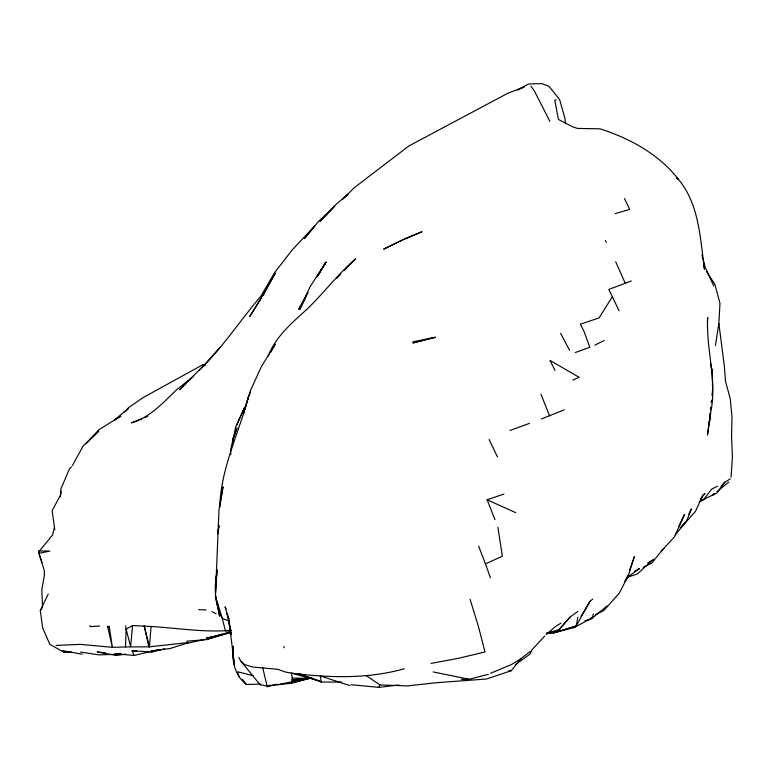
<?xml version="1.0" encoding="UTF-8"?>
<svg xmlns="http://www.w3.org/2000/svg" width="771" height="771" viewBox="0 0 771 771"><rect width="100%" height="100%" fill="white"/><g stroke="black" fill="none" stroke-linecap="round" stroke-linejoin="round"><path stroke-width="1.16" d="M217.017 569.692L215.533 593.4L219.012 509.4L223.002 486.848L219.783 506.778C220.824 468.729 238.422 434.112 248.166 397.932L243.434 413.651L248.166 397.932M56.1 645.404L80.329 644.383L112.845 647.341L125.5 646.946L126.116 629.146L125.634 625.83M715.43 345.524L718.861 323.483L719.969 303.369L714.862 284.268L706.67 271.855M707.402 321.941L707.691 317.45C705.86 348.945 717.184 379.939 710.92 411.377L707.45 435.075L710.37 414.191L709.166 424.435L709.542 419.896M731.062 477.172L732.45 456.837L731.554 437.128L731.997 416.986L730.291 398.906L725.482 381.173L724.335 366.08L718.861 323.483M60.369 496.842L60.813 491.204M231.416 630.264C204.566 632.74 177.85 628.076 151.097 626.495L149.391 646.821L125.5 646.946M709.734 417.631L710.12 413.092M217.027 570.28L216.41 577.44L216.612 574.318C213.895 589.507 215.138 604.474 222.27 618.342L225.479 630.986L231.136 630.254M132.564 625.57L130.636 646.628L126.116 629.146L132.564 625.57L151.097 626.495M710.438 409.642L710.689 407.29M711.209 402.568L711.46 400.216M711.97 395.494L712.616 389.606L712.163 369.116L712.192 371.429L710.496 363.44M240.88 661.19L244.792 664.602L252.609 667.011L278.1 669.353L285.733 672.119L291.303 673.102L292.267 678.114L291.824 681.795L277.56 684.744L267.103 685.978L260.145 684.802L240.88 661.19L238.817 657.355M232.755 442.265L233.468 437.6L236.976 428.117L233.208 438.911L235.685 426.874L244.706 407.117L236.803 425.014M232.823 442.149L233.468 437.6L230.568 450.004L230.751 454.697M218.193 531.065L218.983 525.543L217.74 533.84M547.535 633.126L553.347 632.924L574.385 627.507L576.197 626.081L577.922 617.108M54.249 527.99L52.669 534.766L38.55 552.142L44.361 570.685L44.39 575.484L41.817 589.516L42.521 607.442M574.385 627.507L592.398 617.648L593.381 613.87M627.758 575.542L625.05 581.305M629.329 571.051L634.427 556.431L628.288 575.696L626.582 578.915L627.922 576.689M675.271 534.929L686.604 520.994L691.414 508.889L688.811 514.093M250.585 391.986L247.626 399.243L250.411 390.656L261.417 366.562L275.16 344.155L270.717 352.376M351.123 684.706L378.734 687.375L379.862 684.889L407.281 685.911L436.502 682.711L486.501 679L511.212 670.731L521.177 658.588L530.111 651.505M619.489 592.745L628.288 575.696L625.079 581.189M703.007 495.04L695.413 511.52L680.668 527.913M71.173 651.852L64.407 652.497L49.845 644.344L42.723 628.105L40.294 610.526L48.245 594.036M268.212 356.106C275.498 336.85 291.631 323.116 306.501 309.701C323.512 293.375 337.688 274.389 355.498 258.854L344.049 270.611M678.808 526.092L684.619 514.459L674.374 536.992L662.27 550.041L651.832 563.1L643.245 567.34M683.096 525.523L684.658 522.41M305.046 299.003L299.62 309.672L309.971 286.889L325.95 262.179L316.871 277.03M72.484 465.472L83.075 446.11L98.717 431.182L85.966 443.614M576.197 626.081L553.347 632.924L576.197 626.081L590.027 601.235L592.697 599.173M263.624 294.079L275.247 273.252L263.162 294.628L263.73 294.907L262.766 295.428L249.746 316.486L261.456 297.943M308.063 292.488L298.734 309.219L306.366 295.736M317.691 275.806L325.632 262.699L317.681 275.989M580.997 616.395L590.027 601.235M631.266 280.981L608.762 289.453L612.367 296.652L599.077 317.912L580.361 324.215L583.936 331.173L589.863 347.278L575.272 352.569M262.766 295.428L263.595 294.31L263.73 294.907M40.294 610.526L41.962 608.213M730.272 478.916L724.904 482.174L716.702 493.151L700.029 501.083M700.444 499.03L704.973 493.479L703.113 494.934M546.504 633.174L556.903 632.085L570.058 617.07L577.826 611.432M199.448 370.099C222.501 347.711 239.983 320.611 260.81 296.305L274.428 272.915L292.19 249.92L315.021 225.575L304.352 238.682L318.317 221.653L334.604 206.271L320.013 221.46L336.031 204.373L348.444 193.858M619.055 593.391L603.876 610.468L595.723 614.516M336.831 278.312L340.782 273.965M570.058 617.07L556.903 632.085L551.072 632.442M220.072 347.335L204.469 364.75L179.643 389.721L186.158 383.283M124.796 411.762L128.632 407.589L143.107 397.595L203.178 364.529L205.491 365.155M85.918 443.576L98.813 429.765L120.874 416.147L114.455 420.002L128.603 408.225L124.786 411.945M680.379 527.615L686.604 520.994M714.033 493.671L712.471 495.319L714.283 493.845M721.02 486.279L724.904 482.174M544.74 636.017L532.154 649.674L529.995 654.126L515.442 664.592M188.606 380.874L193.54 375.978M71.472 466.879L69.496 468.787L60.909 488.881L60.803 494.548L52.12 510.691L54.789 529.667M661.248 550.735L663.87 548.422M346.94 195.439L342.517 199.217L354.583 187.469L408.813 145.989L507.713 93.31L523.962 87.075M546.167 634.514L555.631 626.428L561.037 623.093M607.018 605.987L590.682 619.392L585.006 620.703M717.001 491.647L728.778 482.097M191.863 377.655L176.858 389.538C163.24 402.481 150.249 417.448 131.533 422.845L142.346 418.489M626.775 577.787L639.583 568.506L634.417 571.272M107.718 627.189L109.203 626.187L112.373 647.312L107.583 626.168M647.621 563.052L653.663 559.216L637.164 574.058L627.006 577.373M521.177 658.588L511.462 664.544L490.635 673.228M517.254 90.072L528.434 84.01L541.974 83.625L549.116 86.439L559.592 99.498L564.97 118.532L565.413 123.215M717.628 486.067L711.594 489.238L703.287 500.051L699.095 502.114M594.846 345.138L604.252 340.522M401.652 240.427L383.64 249.139L405.189 238.624L422.026 231.705L402.713 239.916M490.404 577.778L485.479 563.88L502.355 556.228L497.902 527.325M572.863 380.074L579.156 377.308L549.993 360.414L555.014 370.388M518.228 89.648L524.078 87.084M541.329 418.961L564.305 409.835M144.514 417.612L147.753 416.301M325.95 262.179L325.237 262.468L326.046 262.593M510.007 430.449L529.484 423.366M494.972 519.693L487.108 499.753L503.945 494.066M149.372 646.667L148.87 646.84L144.187 625.763L149.391 646.821L187.652 642.648L186.968 641.173L206.879 639.583L224.756 634.013M229.199 632.567L225.874 633.666L229.16 632.606M218.974 635.111L222.289 634.051M188.24 642.831L170.275 648.45L151.222 651.187L152.041 651.996L164.647 648.729M546.687 633.357L560.025 629.242M230.664 632.779L206.397 638.147L206.879 639.583M209.047 638.205L214.569 636.567L206.83 639.024L222.308 634.292L216.786 635.902M615.181 213.625L629.695 209.404L624.462 198.532M206.946 639.092L224.573 634.157M590.172 618.284L592.398 617.648M310.308 677.988L291.525 683.241L277.56 684.744M267.065 686.797L276.269 684.253M461.405 679.328L469.317 679.309L488.409 674.278M308.959 678.239L291.65 682.721L310.886 678.143M435.143 337.312L413.14 342.931L435.143 337.312L412.658 341.9M125.615 654.116L116.382 655.485L115.014 653.75L134.096 655.466L151.241 651.341M270.554 685.14L267.103 685.978L262.68 667.84M206.397 638.147L223.58 634.196M188.047 643.101L204.768 639.429M151.222 651.187L159.105 649.567M310.694 678.017L291.824 681.795L310.077 678.181M404.255 668.804C367.353 679.078 328.889 677.873 291.303 673.102L319.898 681.015L298.348 673.584L321.237 682.046L341.601 682.075M556.18 99.902L554.792 100.172L558.416 119.457L572.564 126.781L577.537 128.429L600.002 128.815C629.724 138.346 658.916 154.142 678.287 179.19C699.393 204.286 700.068 238.355 704.521 269.233L703.528 264.598M431.134 663.397L458.514 658.289L485.007 651.977L478.425 626.486L470.088 599.346M301.538 678.798L292.045 679.964L312.188 678.056M303.909 678.509L307.475 678.075M378.734 687.375L398.829 684.995M99.623 625.975L90.265 626.659L90.082 625.339M115.014 653.75L120.845 653.451M227.705 615.547L227.04 613.379L231.252 634.822L228.409 616.675L234.48 664.853L232.775 654.386L233.362 646.175C231.387 660.092 234.683 675.656 246.45 684.503L260.8 684.041M113.925 654.396L99.064 654.858L80.521 652.102M134.096 655.466L132.063 650.83L136.843 650.888M292.267 678.114L312.303 678.451M198.667 609.678L206.117 609.948M132.063 650.83L152.041 651.996M105.511 652.912L97.223 651.938L116.382 655.485M508.85 670.356L511.212 670.731M82.266 654.242L62.615 650.666L64.407 652.497M433.167 671.936L469.317 679.309M253.004 675.656L237.69 671.782L238.923 676.668M349.938 685.621L320.331 675.984L321.237 682.046M228.264 620.809L222.27 618.342L216.805 600.484M487.108 499.753L515.78 512.696M211.89 611.625L216.102 613.793M366.36 675.647L379.862 684.889M676.475 177.735L678.287 179.19L676.601 177.831M242.267 679.251L246.45 684.503M530.92 86.15L534.322 90.862L549.887 121.355M605.331 240.513L606.334 242.239M560.633 333.342L569.586 350.371M226.076 608.83L225.074 606.796L228.438 618.101M489.142 439.528L497.42 456.856M612.367 296.652L619.046 310.848M203.178 364.529L203.901 366.1M713.667 285.81L705.359 267.662L701.928 255.182M615.74 261.832L625.348 283.545M540.972 394.232L549.569 415.848M478.646 546.109L485.479 563.88M283.68 646.493L284.123 647.794M38.55 552.142L42.048 562.522M216.121 598.248L215.437 596.022L219.6 616.222L218.135 607.269M217.403 602.797L217.769 605.033M38.868 551.005L38.704 553.424L49.778 551.063L38.868 551.005M230.568 631.873L225.951 632.972L230.635 631.883"/></g></svg>
